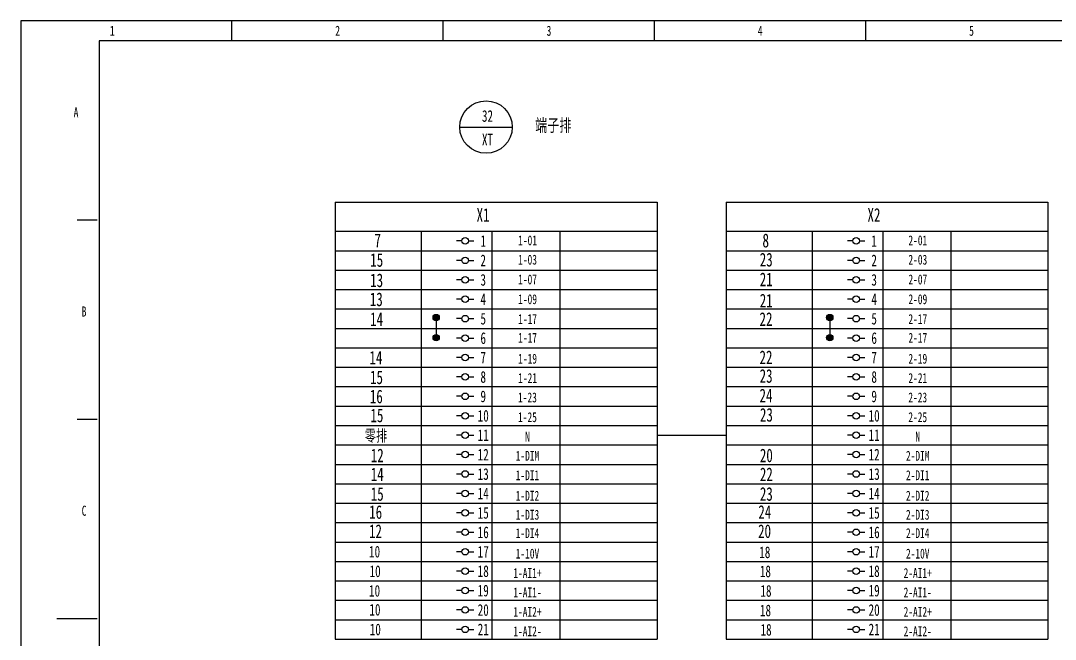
# Model space of a CAD drawing. Header units: millimetres. Extents: x 401220 to 2750366, y -101310 to 943175.
# Drawn here: x 1248910 to 1286801, y 463988 to 486641 of the extents above; entities that cross this region are included whole.
import ezdxf
from ezdxf.enums import TextEntityAlignment as Align

# ---------------------------------------------------------------- set-up
doc = ezdxf.new("R2010")
doc.units = ezdxf.units.MM
doc.styles.add('IDQSTYLE', font='NSimSun.ttf', dxfattribs={"width": 0.7})

msp = doc.modelspace()

# ---------------------------------------------------------------- hatches: boundary and pattern name
h = msp.add_hatch(color=256)
h.dxf.hatch_style = 1
h.paths.add_polyline_path([(1264241.6, 475770.7, 1), (1264010.6, 475770.7, 1)])
h = msp.add_hatch(color=256)
h.dxf.hatch_style = 1
h.paths.add_polyline_path([(1278658.6, 475770.7, 1), (1278427.6, 475770.7, 1)])
h = msp.add_hatch(color=256)
h.dxf.hatch_style = 1
h.paths.add_polyline_path([(1264241.6, 475035.7, 1), (1264010.6, 475035.7, 1)])
h = msp.add_hatch(color=256)
h.dxf.hatch_style = 1
h.paths.add_polyline_path([(1278658.6, 475035.7, 1), (1278427.6, 475035.7, 1)])

# ---------------------------------------------------------------- linework, layer by layer
at = {"ltscale": 4}
for p, q in [((1256648, 485903.8), (1256648, 486640.8)), ((1264386.3, 485903.8), (1264386.3, 486640.8)), ((1272124.5, 485903.8), (1272124.5, 486640.8)), ((1279862.8, 485903.8), (1279862.8, 486640.8)), ((1250973.2, 479344.7), (1251710.2, 479344.7)), ((1265069.6, 478579.5), (1264869.6, 478579.5)), ((1265309.5, 478579.5), (1265509.4, 478579.5)), ((1279386.6, 478579.5), (1279186.7, 478579.5)), ((1279626.5, 478579.5), (1279826.5, 478579.5)), ((1265069.6, 477863.9), (1264869.6, 477863.9)), ((1265309.5, 477863.9), (1265509.4, 477863.9)), ((1279386.6, 477863.9), (1279186.7, 477863.9)), ((1279626.5, 477863.9), (1279826.5, 477863.9)), ((1265069.6, 477152.4), (1264869.6, 477152.4)), ((1265309.5, 477152.4), (1265509.4, 477152.4)), ((1279386.6, 477152.4), (1279186.7, 477152.4)), ((1279626.5, 477152.4), (1279826.5, 477152.4)), ((1265069.6, 476441.3), (1264869.6, 476441.3)), ((1265309.5, 476441.3), (1265509.4, 476441.3)), ((1279386.6, 476441.3), (1279186.7, 476441.3)), ((1279626.5, 476441.3), (1279826.5, 476441.3)), ((1265069.6, 475730.1), (1264869.6, 475730.1)), ((1265309.5, 475730.1), (1265509.4, 475730.1)), ((1279386.6, 475730.1), (1279186.7, 475730.1)), ((1279626.5, 475730.1), (1279826.5, 475730.1)), ((1265069.6, 475019.2), (1264869.6, 475019.2)), ((1265309.5, 475019.2), (1265509.4, 475019.2)), ((1279386.6, 475019.2), (1279186.7, 475019.2)), ((1279626.5, 475019.2), (1279826.5, 475019.2)), ((1265069.6, 474308.1), (1264869.6, 474308.1)), ((1265309.5, 474308.1), (1265509.4, 474308.1)), ((1279386.6, 474308.1), (1279186.7, 474308.1)), ((1279626.5, 474308.1), (1279826.5, 474308.1)), ((1265069.6, 473596.6), (1264869.6, 473596.6)), ((1265309.5, 473596.6), (1265509.4, 473596.6)), ((1279386.6, 473596.6), (1279186.7, 473596.6)), ((1279626.5, 473596.6), (1279826.5, 473596.6)), ((1265069.6, 472885.4), (1264869.6, 472885.4)), ((1265309.5, 472885.4), (1265509.4, 472885.4)), ((1279386.6, 472885.4), (1279186.7, 472885.4)), ((1279626.5, 472885.4), (1279826.5, 472885.4)), ((1265069.6, 472174.3), (1264869.6, 472174.3)), ((1265309.5, 472174.3), (1265509.4, 472174.3)), ((1279386.6, 472174.3), (1279186.7, 472174.3)), ((1279626.5, 472174.3), (1279826.5, 472174.3)), ((1250973.2, 472048.6), (1251710.2, 472048.6)), ((1265069.6, 471463.4), (1264869.6, 471463.4)), ((1265309.5, 471463.4), (1265509.4, 471463.4)), ((1279386.6, 471463.4), (1279186.7, 471463.4)), ((1279626.5, 471463.4), (1279826.5, 471463.4)), ((1265069.6, 470752.2), (1264869.6, 470752.2)), ((1265309.5, 470752.2), (1265509.4, 470752.2)), ((1279386.6, 470752.2), (1279186.7, 470752.2)), ((1279626.5, 470752.2), (1279826.5, 470752.2)), ((1265069.6, 470040.8), (1264869.6, 470040.8)), ((1265309.5, 470040.8), (1265509.4, 470040.8)), ((1279386.6, 470040.8), (1279186.7, 470040.8)), ((1279626.5, 470040.8), (1279826.5, 470040.8)), ((1265069.6, 469329.6), (1264869.6, 469329.6)), ((1265309.5, 469329.6), (1265509.4, 469329.6)), ((1279386.6, 469329.6), (1279186.7, 469329.6)), ((1279626.5, 469329.6), (1279826.5, 469329.6)), ((1265069.6, 468618.4), (1264869.6, 468618.4)), ((1265309.5, 468618.4), (1265509.4, 468618.4)), ((1279386.6, 468618.4), (1279186.7, 468618.4)), ((1279626.5, 468618.4), (1279826.5, 468618.4)), ((1265069.6, 467907.2), (1264869.6, 467907.2)), ((1265309.5, 467907.2), (1265509.4, 467907.2)), ((1279386.6, 467907.2), (1279186.7, 467907.2)), ((1279626.5, 467907.2), (1279826.5, 467907.2)), ((1265069.6, 467196.1), (1264869.6, 467196.1)), ((1265309.5, 467196.1), (1265509.4, 467196.1)), ((1279386.6, 467196.1), (1279186.7, 467196.1)), ((1279626.5, 467196.1), (1279826.5, 467196.1)), ((1265069.6, 466484.9), (1264869.6, 466484.9)), ((1265309.5, 466484.9), (1265509.4, 466484.9)), ((1279386.6, 466484.9), (1279186.7, 466484.9)), ((1279626.5, 466484.9), (1279826.5, 466484.9)), ((1265069.6, 465773.7), (1264869.6, 465773.7)), ((1265309.5, 465773.7), (1265509.4, 465773.7)), ((1279386.6, 465773.7), (1279186.7, 465773.7)), ((1279626.5, 465773.7), (1279826.5, 465773.7)), ((1265069.6, 465062.6), (1264869.6, 465062.6)), ((1265309.5, 465062.6), (1265509.4, 465062.6)), ((1279386.6, 465062.6), (1279186.7, 465062.6)), ((1279626.5, 465062.6), (1279826.5, 465062.6)), ((1250236.2, 464752.5), (1251710.2, 464752.5)), ((1265069.6, 464351.4), (1264869.6, 464351.4)), ((1265309.5, 464351.4), (1265509.4, 464351.4)), ((1279386.6, 464351.4), (1279186.7, 464351.4)), ((1279626.5, 464351.4), (1279826.5, 464351.4))]:
    msp.add_line(p, q, dxfattribs=at)
for p, q in [((1264990.4, 482745.3), (1266912.8, 482745.3)), ((1260427.5, 479995.9), (1260427.5, 478929.1)), ((1260427.5, 479995.9), (1272214, 479995.9)), ((1272214, 479995.9), (1272214, 478929.1)), ((1274744.5, 479995.9), (1274744.5, 478929.1)), ((1274744.5, 479995.9), (1286531, 479995.9)), ((1286531, 479995.9), (1286531, 478929.1)), ((1260427.5, 478929.1), (1271806.2, 478929.1)), ((1260427.5, 478929.1), (1260427.5, 478217.9)), ((1260427.5, 478929.1), (1260427.5, 478217.9)), ((1260427.5, 478929.1), (1271806.2, 478929.1)), ((1260835.3, 478929.1), (1272214, 478929.1)), ((1260835.3, 478929.1), (1272214, 478929.1)), ((1263573.6, 478929.1), (1263573.6, 478217.9)), ((1266169, 478929.1), (1266169, 478217.9)), ((1268658.1, 478929.1), (1268658.1, 478217.9)), ((1272214, 478929.1), (1272214, 478217.9)), ((1272214, 478929.1), (1272214, 478217.9)), ((1274744.5, 478929.1), (1286123.2, 478929.1)), ((1274744.5, 478929.1), (1274744.5, 478217.9)), ((1274744.5, 478929.1), (1274744.5, 478217.9)), ((1274744.5, 478929.1), (1286123.2, 478929.1)), ((1275152.3, 478929.1), (1286531, 478929.1)), ((1275152.3, 478929.1), (1286531, 478929.1)), ((1277890.6, 478929.1), (1277890.6, 478217.9)), ((1280486.1, 478929.1), (1280486.1, 478217.9)), ((1282975.2, 478929.1), (1282975.2, 478217.9)), ((1286531, 478929.1), (1286531, 478217.9)), ((1286531, 478929.1), (1286531, 478217.9)), ((1260427.5, 478217.9), (1260427.5, 477506.8)), ((1260427.5, 478217.9), (1260427.5, 477506.8)), ((1260427.5, 478217.9), (1271806.2, 478217.9)), ((1260835.3, 478217.9), (1272214, 478217.9)), ((1263573.6, 478217.9), (1263573.6, 477506.8)), ((1266169, 478217.9), (1266169, 477506.8)), ((1268658.1, 478217.9), (1268658.1, 477506.8)), ((1272214, 478217.9), (1272214, 477506.8)), ((1272214, 478217.9), (1272214, 477506.8)), ((1274744.5, 478217.9), (1274744.5, 477506.8)), ((1274744.5, 478217.9), (1274744.5, 477506.8)), ((1274744.5, 478217.9), (1286123.2, 478217.9)), ((1275152.3, 478217.9), (1286531, 478217.9)), ((1277890.6, 478217.9), (1277890.6, 477506.8)), ((1280486.1, 478217.9), (1280486.1, 477506.8)), ((1282975.2, 478217.9), (1282975.2, 477506.8)), ((1286531, 478217.9), (1286531, 477506.8)), ((1286531, 478217.9), (1286531, 477506.8)), ((1260427.5, 477506.8), (1260427.5, 476795.6)), ((1260427.5, 477506.8), (1260427.5, 476795.6)), ((1260427.5, 477506.8), (1271806.2, 477506.8)), ((1260835.3, 477506.8), (1272214, 477506.8)), ((1263573.6, 477506.8), (1263573.6, 476795.6)), ((1266169, 477506.8), (1266169, 476795.6)), ((1268658.1, 477506.8), (1268658.1, 476795.6)), ((1272214, 477506.8), (1272214, 476795.6)), ((1272214, 477506.8), (1272214, 476795.6)), ((1274744.5, 477506.8), (1274744.5, 476795.6)), ((1274744.5, 477506.8), (1274744.5, 476795.6)), ((1274744.5, 477506.8), (1286123.2, 477506.8)), ((1275152.3, 477506.8), (1286531, 477506.8)), ((1277890.6, 477506.8), (1277890.6, 476795.6)), ((1280486.1, 477506.8), (1280486.1, 476795.6)), ((1282975.2, 477506.8), (1282975.2, 476795.6)), ((1286531, 477506.8), (1286531, 476795.6)), ((1286531, 477506.8), (1286531, 476795.6)), ((1260427.5, 476795.6), (1260427.5, 476084.4)), ((1260427.5, 476795.6), (1260427.5, 476084.4)), ((1260427.5, 476795.6), (1271806.2, 476795.6)), ((1260835.3, 476795.6), (1272214, 476795.6)), ((1263573.6, 476795.6), (1263573.6, 476084.4)), ((1266169, 476795.6), (1266169, 476084.4)), ((1268658.1, 476795.6), (1268658.1, 476084.4)), ((1272214, 476795.6), (1272214, 476084.4)), ((1272214, 476795.6), (1272214, 476084.4)), ((1274744.5, 476795.6), (1274744.5, 476084.4)), ((1274744.5, 476795.6), (1274744.5, 476084.4)), ((1274744.5, 476795.6), (1286123.2, 476795.6)), ((1275152.3, 476795.6), (1286531, 476795.6)), ((1277890.6, 476795.6), (1277890.6, 476084.4)), ((1280486.1, 476795.6), (1280486.1, 476084.4)), ((1282975.2, 476795.6), (1282975.2, 476084.4)), ((1286531, 476795.6), (1286531, 476084.4)), ((1286531, 476795.6), (1286531, 476084.4)), ((1260427.5, 476084.4), (1260427.5, 475373.3)), ((1260427.5, 476084.4), (1260427.5, 475373.3)), ((1260427.5, 476084.4), (1271806.2, 476084.4)), ((1260835.3, 476084.4), (1272214, 476084.4)), ((1263573.6, 476084.4), (1263573.6, 475373.3)), ((1266169, 476084.4), (1266169, 475373.3)), ((1268658.1, 476084.4), (1268658.1, 475373.3)), ((1272214, 476084.4), (1272214, 475373.3)), ((1272214, 476084.4), (1272214, 475373.3)), ((1274744.5, 476084.4), (1274744.5, 475373.3)), ((1274744.5, 476084.4), (1274744.5, 475373.3)), ((1274744.5, 476084.4), (1286123.2, 476084.4)), ((1275152.3, 476084.4), (1286531, 476084.4)), ((1277890.6, 476084.4), (1277890.6, 475373.3)), ((1280486.1, 476084.4), (1280486.1, 475373.3)), ((1282975.2, 476084.4), (1282975.2, 475373.3)), ((1286531, 476084.4), (1286531, 475373.3)), ((1286531, 476084.4), (1286531, 475373.3)), ((1264126.1, 475770.7), (1264126.1, 475035.7)), ((1278543.1, 475770.7), (1278543.1, 475035.7)), ((1260427.5, 475373.3), (1271806.2, 475373.3)), ((1260427.5, 475373.3), (1271806.2, 475373.3)), ((1260427.5, 475373.3), (1260427.5, 474662.1)), ((1260427.5, 475373.3), (1260427.5, 474662.1)), ((1260427.5, 475373.3), (1271806.2, 475373.3)), ((1260835.3, 475373.3), (1272214, 475373.3)), ((1260835.3, 475373.3), (1272214, 475373.3)), ((1260835.3, 475373.3), (1272214, 475373.3)), ((1263573.6, 475373.3), (1263573.6, 474662.1)), ((1266169, 475373.3), (1266169, 474662.1)), ((1268658.1, 475373.3), (1268658.1, 474662.1)), ((1272214, 475373.3), (1272214, 474662.1)), ((1272214, 475373.3), (1272214, 474662.1)), ((1274744.5, 475373.3), (1286123.2, 475373.3)), ((1274744.5, 475373.3), (1286123.2, 475373.3)), ((1274744.5, 475373.3), (1274744.5, 474662.1)), ((1274744.5, 475373.3), (1274744.5, 474662.1)), ((1274744.5, 475373.3), (1286123.2, 475373.3)), ((1275152.3, 475373.3), (1286531, 475373.3)), ((1275152.3, 475373.3), (1286531, 475373.3)), ((1275152.3, 475373.3), (1286531, 475373.3)), ((1277890.6, 475373.3), (1277890.6, 474662.1)), ((1280486.1, 475373.3), (1280486.1, 474662.1)), ((1282975.2, 475373.3), (1282975.2, 474662.1)), ((1286531, 475373.3), (1286531, 474662.1)), ((1286531, 475373.3), (1286531, 474662.1)), ((1260427.5, 474662.1), (1260427.5, 473950.9)), ((1260427.5, 474662.1), (1260427.5, 473950.9)), ((1260427.5, 474662.1), (1271806.2, 474662.1)), ((1260835.3, 474662.1), (1272214, 474662.1)), ((1263573.6, 474662.1), (1263573.6, 473950.9)), ((1266169, 474662.1), (1266169, 473950.9)), ((1268658.1, 474662.1), (1268658.1, 473950.9)), ((1272214, 474662.1), (1272214, 473950.9)), ((1272214, 474662.1), (1272214, 473950.9)), ((1274744.5, 474662.1), (1274744.5, 473950.9)), ((1274744.5, 474662.1), (1274744.5, 473950.9)), ((1274744.5, 474662.1), (1286123.2, 474662.1)), ((1275152.3, 474662.1), (1286531, 474662.1)), ((1277890.6, 474662.1), (1277890.6, 473950.9)), ((1280486.1, 474662.1), (1280486.1, 473950.9)), ((1282975.2, 474662.1), (1282975.2, 473950.9)), ((1286531, 474662.1), (1286531, 473950.9)), ((1286531, 474662.1), (1286531, 473950.9)), ((1260427.5, 473950.9), (1260427.5, 473239.8)), ((1260427.5, 473950.9), (1260427.5, 473239.8)), ((1260427.5, 473950.9), (1271806.2, 473950.9)), ((1260835.3, 473950.9), (1272214, 473950.9)), ((1263573.6, 473950.9), (1263573.6, 473239.8)), ((1266169, 473950.9), (1266169, 473239.8)), ((1268658.1, 473950.9), (1268658.1, 473239.8)), ((1272214, 473950.9), (1272214, 473239.8)), ((1272214, 473950.9), (1272214, 473239.8)), ((1274744.5, 473950.9), (1274744.5, 473239.8)), ((1274744.5, 473950.9), (1274744.5, 473239.8)), ((1274744.5, 473950.9), (1286123.2, 473950.9)), ((1275152.3, 473950.9), (1286531, 473950.9)), ((1277890.6, 473950.9), (1277890.6, 473239.8)), ((1280486.1, 473950.9), (1280486.1, 473239.8)), ((1282975.2, 473950.9), (1282975.2, 473239.8)), ((1286531, 473950.9), (1286531, 473239.8)), ((1286531, 473950.9), (1286531, 473239.8)), ((1260427.5, 473239.8), (1260427.5, 472528.6)), ((1260427.5, 473239.8), (1260427.5, 472528.6)), ((1260427.5, 473239.8), (1271806.2, 473239.8)), ((1260835.3, 473239.8), (1272214, 473239.8)), ((1263573.6, 473239.8), (1263573.6, 472528.6)), ((1266169, 473239.8), (1266169, 472528.6)), ((1268658.1, 473239.8), (1268658.1, 472528.6)), ((1272214, 473239.8), (1272214, 472528.6)), ((1272214, 473239.8), (1272214, 472528.6)), ((1274744.5, 473239.8), (1274744.5, 472528.6)), ((1274744.5, 473239.8), (1274744.5, 472528.6)), ((1274744.5, 473239.8), (1286123.2, 473239.8)), ((1275152.3, 473239.8), (1286531, 473239.8)), ((1277890.6, 473239.8), (1277890.6, 472528.6)), ((1280486.1, 473239.8), (1280486.1, 472528.6)), ((1282975.2, 473239.8), (1282975.2, 472528.6)), ((1286531, 473239.8), (1286531, 472528.6)), ((1286531, 473239.8), (1286531, 472528.6)), ((1260427.5, 472528.6), (1260427.5, 471817.4)), ((1260427.5, 472528.6), (1260427.5, 471817.4)), ((1260427.5, 472528.6), (1271806.2, 472528.6)), ((1260835.3, 472528.6), (1272214, 472528.6)), ((1263573.6, 472528.6), (1263573.6, 471817.4)), ((1266169, 472528.6), (1266169, 471817.4)), ((1268658.1, 472528.6), (1268658.1, 471817.4)), ((1272214, 472528.6), (1272214, 471817.4)), ((1272214, 472528.6), (1272214, 471817.4)), ((1274744.5, 472528.6), (1274744.5, 471817.4)), ((1274744.5, 472528.6), (1274744.5, 471817.4)), ((1274744.5, 472528.6), (1286123.2, 472528.6)), ((1275152.3, 472528.6), (1286531, 472528.6)), ((1277890.6, 472528.6), (1277890.6, 471817.4)), ((1280486.1, 472528.6), (1280486.1, 471817.4)), ((1282975.2, 472528.6), (1282975.2, 471817.4)), ((1286531, 472528.6), (1286531, 471817.4)), ((1286531, 472528.6), (1286531, 471817.4)), ((1260427.5, 471817.4), (1271806.2, 471817.4)), ((1260427.5, 471817.4), (1271806.2, 471817.4)), ((1260427.5, 471817.4), (1260427.5, 471106.2)), ((1260427.5, 471817.4), (1260427.5, 471106.2)), ((1260427.5, 471817.4), (1271806.2, 471817.4)), ((1260835.3, 471817.4), (1272214, 471817.4)), ((1260835.3, 471817.4), (1272214, 471817.4)), ((1260835.3, 471817.4), (1272214, 471817.4)), ((1263573.6, 471817.4), (1263573.6, 471106.2)), ((1266169, 471817.4), (1266169, 471106.2)), ((1268658.1, 471817.4), (1268658.1, 471106.2)), ((1272214, 471817.4), (1272214, 471106.2)), ((1272214, 471817.4), (1272214, 471106.2)), ((1274744.5, 471817.4), (1286123.2, 471817.4)), ((1274744.5, 471817.4), (1286123.2, 471817.4)), ((1274744.5, 471817.4), (1274744.5, 471106.2)), ((1274744.5, 471817.4), (1274744.5, 471106.2)), ((1274744.5, 471817.4), (1286123.2, 471817.4)), ((1275152.3, 471817.4), (1286531, 471817.4)), ((1275152.3, 471817.4), (1286531, 471817.4)), ((1275152.3, 471817.4), (1286531, 471817.4)), ((1277890.6, 471817.4), (1277890.6, 471106.2)), ((1280486.1, 471817.4), (1280486.1, 471106.2)), ((1282975.2, 471817.4), (1282975.2, 471106.2)), ((1286531, 471817.4), (1286531, 471106.2)), ((1286531, 471817.4), (1286531, 471106.2)), ((1272214, 471461.8), (1274744.5, 471461.8)), ((1260427.5, 471106.2), (1260427.5, 470395.1)), ((1260427.5, 471106.2), (1260427.5, 470395.1)), ((1260427.5, 471106.2), (1271806.2, 471106.2)), ((1260835.3, 471106.2), (1272214, 471106.2)), ((1263573.6, 471106.2), (1263573.6, 470395.1)), ((1266169, 471106.2), (1266169, 470395.1)), ((1268658.1, 471106.2), (1268658.1, 470395.1)), ((1272214, 471106.2), (1272214, 470395.1)), ((1272214, 471106.2), (1272214, 470395.1)), ((1274744.5, 471106.2), (1274744.5, 470395.1)), ((1274744.5, 471106.2), (1274744.5, 470395.1)), ((1274744.5, 471106.2), (1286123.2, 471106.2)), ((1275152.3, 471106.2), (1286531, 471106.2)), ((1277890.6, 471106.2), (1277890.6, 470395.1)), ((1280486.1, 471106.2), (1280486.1, 470395.1)), ((1282975.2, 471106.2), (1282975.2, 470395.1)), ((1286531, 471106.2), (1286531, 470395.1)), ((1286531, 471106.2), (1286531, 470395.1)), ((1260427.5, 470395.1), (1260427.5, 469683.9)), ((1260427.5, 470395.1), (1260427.5, 469683.9)), ((1260427.5, 470395.1), (1271806.2, 470395.1)), ((1260835.3, 470395.1), (1272214, 470395.1)), ((1263573.6, 470395.1), (1263573.6, 469683.9)), ((1266169, 470395.1), (1266169, 469683.9)), ((1268658.1, 470395.1), (1268658.1, 469683.9)), ((1272214, 470395.1), (1272214, 469683.9)), ((1272214, 470395.1), (1272214, 469683.9)), ((1274744.5, 470395.1), (1274744.5, 469683.9)), ((1274744.5, 470395.1), (1274744.5, 469683.9)), ((1274744.5, 470395.1), (1286123.2, 470395.1)), ((1275152.3, 470395.1), (1286531, 470395.1)), ((1277890.6, 470395.1), (1277890.6, 469683.9)), ((1280486.1, 470395.1), (1280486.1, 469683.9)), ((1282975.2, 470395.1), (1282975.2, 469683.9)), ((1286531, 470395.1), (1286531, 469683.9)), ((1286531, 470395.1), (1286531, 469683.9)), ((1260427.5, 469683.9), (1260427.5, 468972.7)), ((1260427.5, 469683.9), (1260427.5, 468972.7)), ((1260427.5, 469683.9), (1271806.2, 469683.9)), ((1260835.3, 469683.9), (1272214, 469683.9)), ((1263573.6, 469683.9), (1263573.6, 468972.7)), ((1266169, 469683.9), (1266169, 468972.7)), ((1268658.1, 469683.9), (1268658.1, 468972.7)), ((1272214, 469683.9), (1272214, 468972.7)), ((1272214, 469683.9), (1272214, 468972.7)), ((1274744.5, 469683.9), (1274744.5, 468972.7)), ((1274744.5, 469683.9), (1274744.5, 468972.7)), ((1274744.5, 469683.9), (1286123.2, 469683.9)), ((1275152.3, 469683.9), (1286531, 469683.9)), ((1277890.6, 469683.9), (1277890.6, 468972.7)), ((1280486.1, 469683.9), (1280486.1, 468972.7)), ((1282975.2, 469683.9), (1282975.2, 468972.7)), ((1286531, 469683.9), (1286531, 468972.7)), ((1286531, 469683.9), (1286531, 468972.7)), ((1260427.5, 468972.7), (1260427.5, 468261.6)), ((1260427.5, 468972.7), (1260427.5, 468261.6)), ((1260427.5, 468972.7), (1271806.2, 468972.7)), ((1260835.3, 468972.7), (1272214, 468972.7)), ((1263573.6, 468972.7), (1263573.6, 468261.6)), ((1266169, 468972.7), (1266169, 468261.6)), ((1268658.1, 468972.7), (1268658.1, 468261.6)), ((1272214, 468972.7), (1272214, 468261.6)), ((1272214, 468972.7), (1272214, 468261.6)), ((1274744.5, 468972.7), (1274744.5, 468261.6)), ((1274744.5, 468972.7), (1274744.5, 468261.6)), ((1274744.5, 468972.7), (1286123.2, 468972.7)), ((1275152.3, 468972.7), (1286531, 468972.7)), ((1277890.6, 468972.7), (1277890.6, 468261.6)), ((1280486.1, 468972.7), (1280486.1, 468261.6)), ((1282975.2, 468972.7), (1282975.2, 468261.6)), ((1286531, 468972.7), (1286531, 468261.6)), ((1286531, 468972.7), (1286531, 468261.6)), ((1260427.5, 468261.6), (1260427.5, 467550.4)), ((1260427.5, 468261.6), (1260427.5, 467550.4)), ((1260427.5, 468261.6), (1271806.2, 468261.6)), ((1260835.3, 468261.6), (1272214, 468261.6)), ((1263573.6, 468261.6), (1263573.6, 467550.4)), ((1266169, 468261.6), (1266169, 467550.4)), ((1268658.1, 468261.6), (1268658.1, 467550.4)), ((1272214, 468261.6), (1272214, 467550.4)), ((1272214, 468261.6), (1272214, 467550.4)), ((1274744.5, 468261.6), (1274744.5, 467550.4)), ((1274744.5, 468261.6), (1274744.5, 467550.4)), ((1274744.5, 468261.6), (1286123.2, 468261.6)), ((1275152.3, 468261.6), (1286531, 468261.6)), ((1277890.6, 468261.6), (1277890.6, 467550.4)), ((1280486.1, 468261.6), (1280486.1, 467550.4)), ((1282975.2, 468261.6), (1282975.2, 467550.4)), ((1286531, 468261.6), (1286531, 467550.4)), ((1286531, 468261.6), (1286531, 467550.4)), ((1260427.5, 467550.4), (1260427.5, 466839.2)), ((1260427.5, 467550.4), (1260427.5, 466839.2)), ((1260427.5, 467550.4), (1271806.2, 467550.4)), ((1260835.3, 467550.4), (1272214, 467550.4)), ((1263573.6, 467550.4), (1263573.6, 466839.2)), ((1266169, 467550.4), (1266169, 466839.2)), ((1268658.1, 467550.4), (1268658.1, 466839.2)), ((1272214, 467550.4), (1272214, 466839.2)), ((1272214, 467550.4), (1272214, 466839.2)), ((1274744.5, 467550.4), (1274744.5, 466839.2)), ((1274744.5, 467550.4), (1274744.5, 466839.2)), ((1274744.5, 467550.4), (1286123.2, 467550.4)), ((1275152.3, 467550.4), (1286531, 467550.4)), ((1277890.6, 467550.4), (1277890.6, 466839.2)), ((1280486.1, 467550.4), (1280486.1, 466839.2)), ((1282975.2, 467550.4), (1282975.2, 466839.2)), ((1286531, 467550.4), (1286531, 466839.2)), ((1286531, 467550.4), (1286531, 466839.2)), ((1260427.5, 466839.2), (1260427.5, 466128.1)), ((1260427.5, 466839.2), (1260427.5, 466128.1)), ((1260427.5, 466839.2), (1271806.2, 466839.2)), ((1260835.3, 466839.2), (1272214, 466839.2)), ((1263573.6, 466839.2), (1263573.6, 466128.1)), ((1266169, 466839.2), (1266169, 466128.1)), ((1268658.1, 466839.2), (1268658.1, 466128.1)), ((1272214, 466839.2), (1272214, 466128.1)), ((1272214, 466839.2), (1272214, 466128.1)), ((1274744.5, 466839.2), (1274744.5, 466128.1)), ((1274744.5, 466839.2), (1274744.5, 466128.1)), ((1274744.5, 466839.2), (1286123.2, 466839.2)), ((1275152.3, 466839.2), (1286531, 466839.2)), ((1277890.6, 466839.2), (1277890.6, 466128.1)), ((1280486.1, 466839.2), (1280486.1, 466128.1)), ((1282975.2, 466839.2), (1282975.2, 466128.1)), ((1286531, 466839.2), (1286531, 466128.1)), ((1286531, 466839.2), (1286531, 466128.1)), ((1260427.5, 466128.1), (1260427.5, 465416.9)), ((1260427.5, 466128.1), (1260427.5, 465416.9)), ((1260427.5, 466128.1), (1271806.2, 466128.1)), ((1260835.3, 466128.1), (1272214, 466128.1)), ((1263573.6, 466128.1), (1263573.6, 465416.9)), ((1266169, 466128.1), (1266169, 465416.9)), ((1268658.1, 466128.1), (1268658.1, 465416.9)), ((1272214, 466128.1), (1272214, 465416.9)), ((1272214, 466128.1), (1272214, 465416.9)), ((1274744.5, 466128.1), (1274744.5, 465416.9)), ((1274744.5, 466128.1), (1274744.5, 465416.9)), ((1274744.5, 466128.1), (1286123.2, 466128.1)), ((1275152.3, 466128.1), (1286531, 466128.1)), ((1277890.6, 466128.1), (1277890.6, 465416.9)), ((1280486.1, 466128.1), (1280486.1, 465416.9)), ((1282975.2, 466128.1), (1282975.2, 465416.9)), ((1286531, 466128.1), (1286531, 465416.9)), ((1286531, 466128.1), (1286531, 465416.9)), ((1260427.5, 465416.9), (1260427.5, 464705.7)), ((1260427.5, 465416.9), (1260427.5, 464705.7)), ((1260427.5, 465416.9), (1271806.2, 465416.9)), ((1260835.3, 465416.9), (1272214, 465416.9)), ((1263573.6, 465416.9), (1263573.6, 464705.7)), ((1266169, 465416.9), (1266169, 464705.7)), ((1268658.1, 465416.9), (1268658.1, 464705.7)), ((1272214, 465416.9), (1272214, 464705.7)), ((1272214, 465416.9), (1272214, 464705.7)), ((1274744.5, 465416.9), (1274744.5, 464705.7)), ((1274744.5, 465416.9), (1274744.5, 464705.7)), ((1274744.5, 465416.9), (1286123.2, 465416.9)), ((1275152.3, 465416.9), (1286531, 465416.9)), ((1277890.6, 465416.9), (1277890.6, 464705.7)), ((1280486.1, 465416.9), (1280486.1, 464705.7)), ((1282975.2, 465416.9), (1282975.2, 464705.7)), ((1286531, 465416.9), (1286531, 464705.7)), ((1286531, 465416.9), (1286531, 464705.7)), ((1260427.5, 464705.7), (1260427.5, 463994.6)), ((1260427.5, 464705.7), (1260427.5, 463994.6)), ((1260427.5, 464705.7), (1271806.2, 464705.7)), ((1260835.3, 464705.7), (1272214, 464705.7)), ((1263573.6, 464705.7), (1263573.6, 463994.6)), ((1266169, 464705.7), (1266169, 463994.6)), ((1268658.1, 464705.7), (1268658.1, 463994.6)), ((1272214, 464705.7), (1272214, 463994.6)), ((1272214, 464705.7), (1272214, 463994.6)), ((1274744.5, 464705.7), (1274744.5, 463994.6)), ((1274744.5, 464705.7), (1274744.5, 463994.6)), ((1274744.5, 464705.7), (1286123.2, 464705.7)), ((1275152.3, 464705.7), (1286531, 464705.7)), ((1277890.6, 464705.7), (1277890.6, 463994.6)), ((1280486.1, 464705.7), (1280486.1, 463994.6)), ((1282975.2, 464705.7), (1282975.2, 463994.6)), ((1286531, 464705.7), (1286531, 463994.6)), ((1286531, 464705.7), (1286531, 463994.6)), ((1260427.5, 463994.6), (1272214, 463994.6)), ((1260427.5, 463994.6), (1271806.2, 463994.6)), ((1260835.3, 463994.6), (1272214, 463994.6)), ((1274744.5, 463994.6), (1286531, 463994.6)), ((1274744.5, 463994.6), (1286123.2, 463994.6)), ((1274744.5, 463994.6), (1286531, 463994.6)), ((1274744.5, 463994.6), (1286123.2, 463994.6)), ((1275152.3, 463994.6), (1286531, 463994.6)), ((1275152.3, 463994.6), (1286531, 463994.6))]:
    msp.add_line(p, q)
for points in [[(1248909.7, 442864.2), (1313542.8, 442864.2), (1313542.8, 486640.8), (1248909.7, 486640.8)], [(1251783.9, 443601.2), (1312363.7, 443601.2), (1312363.7, 485903.8), (1251783.9, 485903.8)]]:
    msp.add_lwpolyline(points, close=True, dxfattribs=at)
for centre, radius in [((1265951.6, 482745.3), 961.2), ((1264126.1, 475770.7), 115.5), ((1278543.1, 475770.7), 115.5), ((1264126.1, 475035.7), 115.5), ((1278543.1, 475035.7), 115.5)]:
    msp.add_circle(centre, radius)
for centre in [(1265189.5, 478579.5), (1279506.6, 478579.5), (1265189.5, 477863.9), (1279506.6, 477863.9), (1265189.5, 477152.4), (1279506.6, 477152.4), (1265189.5, 476441.3), (1279506.6, 476441.3), (1265189.5, 475730.1), (1279506.6, 475730.1), (1265189.5, 475019.2), (1279506.6, 475019.2), (1265189.5, 474308.1), (1279506.6, 474308.1), (1265189.5, 473596.6), (1279506.6, 473596.6), (1265189.5, 472885.4), (1279506.6, 472885.4), (1265189.5, 472174.3), (1279506.6, 472174.3), (1265189.5, 471463.4), (1279506.6, 471463.4), (1265189.5, 470752.2), (1279506.6, 470752.2), (1265189.5, 470040.8), (1279506.6, 470040.8), (1265189.5, 469329.6), (1279506.6, 469329.6), (1265189.5, 468618.4), (1279506.6, 468618.4), (1265189.5, 467907.2), (1279506.6, 467907.2), (1265189.5, 467196.1), (1279506.6, 467196.1), (1265189.5, 466484.9), (1279506.6, 466484.9), (1265189.5, 465773.7), (1279506.6, 465773.7), (1265189.5, 465062.6), (1279506.6, 465062.6), (1265189.5, 464351.4), (1279506.6, 464351.4)]:
    msp.add_circle(centre, 120, dxfattribs=at)

# ---------------------------------------------------------------- texts
at = {"style": 'IDQSTYLE', "width": 0.7}
for s, p in [('1', (1252262.9, 485977.5)), ('2', (1260517.1, 485977.5)), ('3', (1268255.4, 485977.5)), ('4', (1275993.7, 485977.5)), ('5', (1283732, 485977.5)), ('A', (1250936.4, 482992.8)), ('B', (1251231.2, 475696.7)), ('C', (1251231.2, 468400.6))]:
    msp.add_text(s, height=369.2, dxfattribs=at).set_placement(p, align=Align.BOTTOM_CENTER)
for s, height, p in [('32', 425.55, (1266005.6, 483152.1)), ('XT', 425.55, (1266005.6, 482288.7)), ('X1', 497.82, (1265843, 479528.3)), ('X2', 497.82, (1280160, 479528.3)), ('7', 506.8, (1261984.6, 478592.7)), ('1', 426.7, (1265849.7, 478573.5)), ('1-01', 361.46, (1267474.2, 478597.6)), ('8', 506.8, (1276196.1, 478592.7)), ('1', 426.7, (1280166.8, 478573.5)), ('2-01', 361.46, (1281766.4, 478597.6)), ('@N421', 0.142, (1266169, 478573.5)), ('@N421', 0.142, (1280486.1, 478573.5)), ('15', 497.82, (1261949.1, 477878.9)), ('2', 426.7, (1265849.7, 477862.4)), ('1-03', 361.46, (1267474.2, 477890.8)), ('23', 497.82, (1276213.9, 477890.1)), ('2', 426.7, (1280166.8, 477862.4)), ('2-03', 361.46, (1281766.4, 477890.8)), ('13', 497.82, (1261945.7, 477134.9)), ('3', 426.7, (1265849.7, 477151.2)), ('1-07', 361.46, (1267474.2, 477166.3)), ('21', 497.82, (1276213.9, 477168.3)), ('3', 426.7, (1280166.8, 477151.2)), ('2-07', 361.46, (1281766.4, 477166.3)), ('13', 497.82, (1261933.1, 476438.3)), ('4', 426.7, (1265849.7, 476440)), ('1-09', 361.46, (1267474.2, 476441.7)), ('21', 497.82, (1276213.9, 476391.5)), ('4', 426.7, (1280166.8, 476440)), ('2-09', 361.46, (1281766.4, 476441.7)), ('14', 497.82, (1261944.3, 475711.1)), ('5', 426.7, (1265849.7, 475729.2)), ('22', 497.82, (1276205.3, 475713.4)), ('5', 426.7, (1280166.8, 475729.2)), ('1-17', 361.46, (1267474.2, 475717.2)), ('2-17', 361.46, (1281766.4, 475717.2)), ('6', 426.7, (1265849.7, 475018)), ('1-17', 361.46, (1267474.2, 475029)), ('6', 426.7, (1280166.8, 475018)), ('2-17', 361.46, (1281766.4, 475029)), ('@N421', 0.142, (1266169, 475017.7)), ('@N421', 0.142, (1280486.1, 475017.7)), ('14', 497.82, (1261918.5, 474301.1)), ('7', 426.7, (1265849.7, 474306.5)), ('1-19', 361.46, (1267474.2, 474263.3)), ('22', 497.82, (1276205.3, 474313.6)), ('7', 426.7, (1280166.8, 474306.5)), ('2-19', 361.46, (1281766.4, 474263.3)), ('15', 497.82, (1261941.4, 473583.2)), ('8', 426.7, (1265849.7, 473595.3)), ('1-21', 361.46, (1267474.2, 473556.4)), ('23', 497.82, (1276208.9, 473630.9)), ('8', 426.7, (1280166.8, 473595.3)), ('2-21', 361.46, (1281766.4, 473556.4)), ('16', 497.82, (1261933.4, 472880.1)), ('9', 426.7, (1265849.7, 472884.2)), ('1-23', 361.46, (1267470, 472844.7)), ('24', 497.82, (1276205.8, 472913.5)), ('9', 426.7, (1280166.8, 472884.2)), ('2-23', 361.46, (1281762.2, 472844.7)), ('15', 497.82, (1261956.7, 472187.5)), ('10', 426.7, (1265849.7, 472173.3)), ('1-25', 361.46, (1267470, 472123.3)), ('23', 497.82, (1276220.3, 472208.6)), ('10', 426.7, (1280166.8, 472173.3)), ('2-25', 361.46, (1281762.2, 472123.3)), ('零排', 425.55, (1261921.6, 471445.6)), ('11', 426.7, (1265849.7, 471462.1)), ('@N421', 0.142, (1266169, 471461.8)), ('N', 361.5, (1267470, 471411)), ('11', 426.7, (1280166.8, 471462.1)), ('@N421', 0.142, (1280486.1, 471461.8)), ('N', 361.5, (1281762.2, 471411)), ('12', 496.08, (1261968, 470722)), ('12', 426.7, (1265849.7, 470750.7)), ('1-DIM', 361.46, (1267470, 470707.9)), ('20', 496.08, (1276218.3, 470722)), ('12', 426.7, (1280166.8, 470750.7)), ('2-DIM', 361.46, (1281762.2, 470707.9)), ('14', 496.08, (1261968, 470029.2)), ('13', 426.7, (1265849.7, 470039.5)), ('22', 496.08, (1276218.3, 470029.2)), ('13', 426.7, (1280166.8, 470039.5)), ('1-DI1', 361.46, (1267470, 469995.6)), ('2-DI1', 361.46, (1281762.2, 469995.6)), ('15', 496.08, (1261968, 469310.6)), ('14', 426.7, (1265849.7, 469328.3)), ('23', 496.08, (1276218.3, 469310.6)), ('14', 426.7, (1280166.8, 469328.3)), ('1-DI2', 361.46, (1267470, 469246.8)), ('2-DI2', 361.46, (1281762.2, 469246.8)), ('16', 496.08, (1261911.1, 468648.9)), ('15', 426.7, (1265849.7, 468617.5)), ('1-DI3', 361.46, (1267470, 468549.4)), ('24', 496.08, (1276161.4, 468648.9)), ('15', 426.7, (1280166.8, 468617.5)), ('2-DI3', 361.46, (1281762.2, 468549.4)), ('12', 496.08, (1261903.4, 467947.4)), ('16', 426.7, (1265849.7, 467906.3)), ('1-DI4', 361.46, (1267470, 467874.4)), ('20', 496.08, (1276153.8, 467947.4)), ('16', 426.7, (1280166.8, 467906.3)), ('2-DI4', 361.46, (1281762.2, 467874.4)), ('10', 426.23, (1261870.7, 467198.1)), ('17', 426.7, (1265849.7, 467195.1)), ('1-10V', 361.46, (1267470, 467127.1)), ('18', 426.23, (1276162.1, 467175.3)), ('17', 426.7, (1280166.8, 467195.1)), ('2-10V', 361.46, (1281762.2, 467127.1)), ('10', 426.23, (1261890.6, 466481.3)), ('18', 426.7, (1265849.7, 466483.9)), ('1-AI1+', 361.46, (1267470, 466415.9)), ('18', 426.23, (1276183.2, 466477.4)), ('18', 426.7, (1280166.8, 466483.9)), ('2-AI1+', 361.46, (1281762.2, 466415.9)), ('10', 426.23, (1261870.7, 465764.4)), ('19', 426.7, (1265849.7, 465772.8)), ('1-AI1-', 361.46, (1267470, 465704.7)), ('18', 426.23, (1276204.3, 465761)), ('19', 426.7, (1280166.8, 465772.8)), ('2-AI1-', 361.46, (1281762.2, 465704.7)), ('10', 426.23, (1261883.9, 465072.4)), ('20', 426.7, (1265849.7, 465061.6)), ('1-AI2+', 361.46, (1267470, 464993.6)), ('18', 426.23, (1276187.4, 465046.2)), ('20', 426.7, (1280166.8, 465061.6)), ('2-AI2+', 361.46, (1281762.2, 464993.6)), ('10', 426.23, (1261897.2, 464349)), ('21', 426.7, (1265849.7, 464350.4)), ('21', 426.7, (1280166.8, 464350.4)), ('1-AI2-', 361.46, (1267470, 464282.4)), ('18', 426.23, (1276209.4, 464338)), ('2-AI2-', 361.46, (1281762.2, 464282.4))]:
    msp.add_text(s, height=height, dxfattribs=at).set_placement(p, align=Align.MIDDLE_CENTER)
at = {"ltscale": 0.8, "style": 'IDQSTYLE', "width": 0.7}
msp.add_text('端子排', height=462.33, dxfattribs=at).set_placement((1268416.1, 482811.4), align=Align.MIDDLE_CENTER)

doc.saveas('drawing.dxf')
